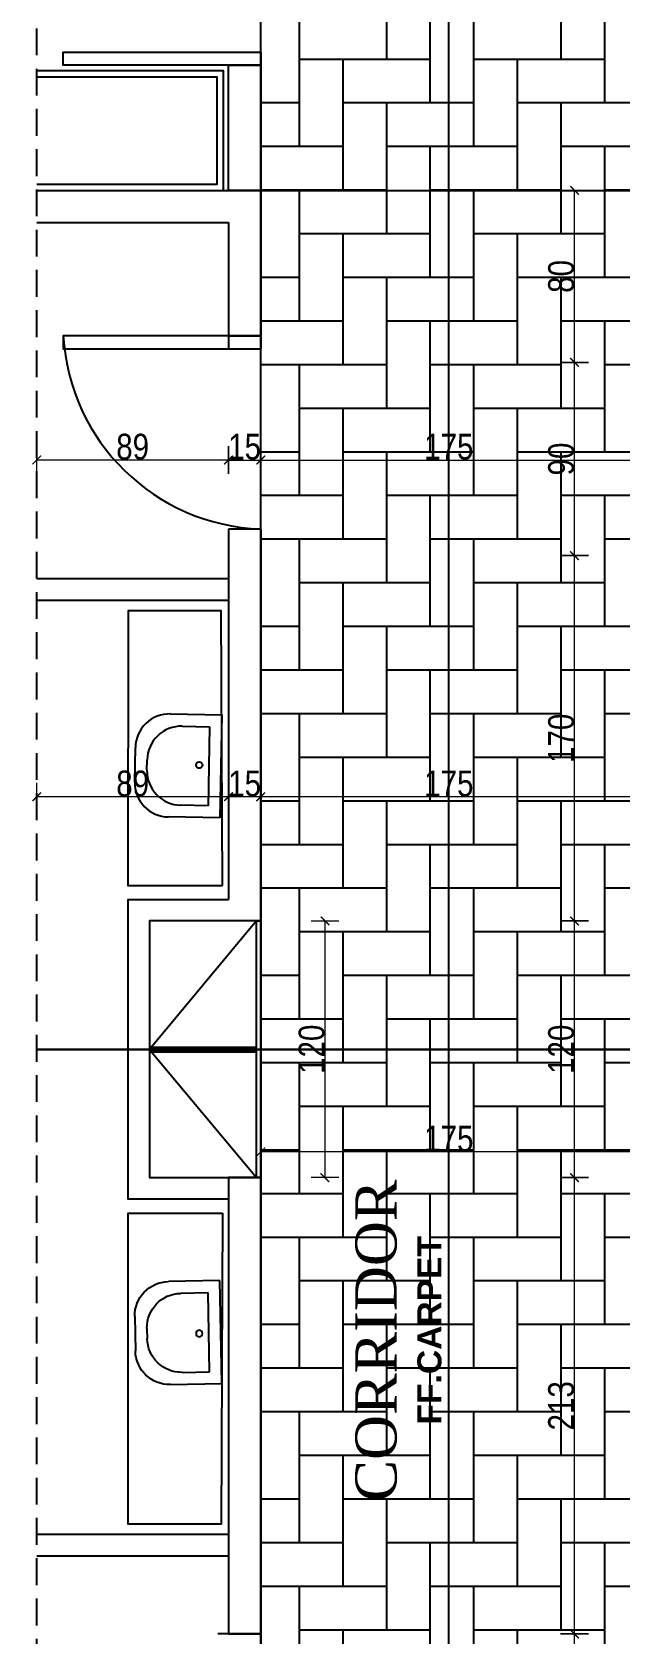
# Model space of a CAD drawing. Extents: x 250879 to 348495, y -51522 to -9360.
# Drawn here: x 284315 to 284589, y -17802 to -17056 of the extents above; entities that cross this region are included whole.
import ezdxf

# ---------------------------------------------------------------- set-up
doc = ezdxf.new("R2010")
doc.units = 0
doc.linetypes.add('DASHED2', pattern=[0.375, 0.25, -0.125])
doc.layers.get('DEFPOINTS').update_dxf_attribs({"color": 9, "linetype": 'CONTINUOUS'})
for name, color, linetype in [('AXIS', 1, 'CONTINUOUS'), ('FURNITURE', 4, 'CONTINUOUS'), ('HATCH', 8, 'CONTINUOUS'), ('TEXT', 3, 'CONTINUOUS'), ('WALL', 7, 'CONTINUOUS'), ('WALL1', 2, 'CONTINUOUS')]:
    doc.layers.add(name, color=color, linetype=linetype)
doc.layers.add('dimention', color=151, linetype='CONTINUOUS', lineweight=13)
doc.styles.add('style2', font='romantic.ttf', dxfattribs={"height": 50})
doc.styles.add('STYLE4', font='arialbd.ttf', dxfattribs={"height": 0.2})
doc.styles.add('yon', font='ARIALN.TTF')
doc.dimstyles.new('CM', dxfattribs={"dimscale": 0, "dimtxt": 12, "dimasz": 0.4, "dimexe": 50, "dimexo": 1000, "dimgap": 0.03, "dimtad": 1, "dimdec": 0, "dimzin": 0, "dimdsep": 46, "dimtxsty": 'yon', "dimblk": 'Ar thick3', "dimcen": 3, "dimdle": 8, "dimse1": 1, "dimse2": 1, "dimclrd": 8, "dimclre": 8, "dimclrt": 30, "dimadec": 0, "dimazin": 0, "dimtfac": 1, "dimtdec": 0, "dimtix": 1, "dimtmove": 1, "dimatfit": 3, "dimfxl": 50, "dimtolj": 1, "dimtzin": 0, "dimlwd": 9, "dimarcsym": 0})

# ---------------------------------------------------------------- blocks, each defined once
blk = doc.blocks.new('HWB')
at = {"layer": 'FURNITURE'}
for p, q in [((-0.6, 0), (0, 0)), ((-0.6, -0.3), (-0.6, 0)), ((0, 0), (0, -0.3)), ((-0.53, -0.07), (-0.07, -0.07)), ((-0.53, -0.23), (-0.53, -0.07)), ((-0.07, -0.07), (-0.07, -0.23)), ((-0.27, -0.43), (-0.33, -0.43)), ((-0.2, -0.5), (-0.4, -0.5))]:
    blk.add_line(p, q, dxfattribs=at)
blk.add_circle((-0.3057, -0.1263), 0.0188, dxfattribs=at)
for centre, start, end in [((-0.33, -0.23), 180, 270), ((-0.27, -0.23), 270, 0), ((-0.4, -0.3), 180, 270), ((-0.2, -0.3), 270, 0)]:
    blk.add_arc(centre, 0.2, start, end, dxfattribs=at)
blk = doc.blocks.new('Ar thick3')
at = {"layer": 'dimention'}
blk.add_line((0, 16.2), (0, -16.2), dxfattribs=at)
at = {"layer": 'dimention', "const_width": 1.5}
blk.add_lwpolyline([(-5, -5.1), (5, 4.9)], dxfattribs=at)
blk = doc.blocks.new('*D999')
at = {"layer": 'DEFPOINTS', "color": 0, "linetype": 'Continuous', "transparency": 16777216}
for p in [(284406.33, -17394.66), (284421.33, -17396.63), (284406.33, -17412.25)]:
    blk.add_point(p, dxfattribs=at)
at = {"layer": 'WALL', "color": 8, "linetype": 'Continuous', "lineweight": 9, "transparency": 16777216}
blk.add_line((284420.93, -17412.25), (284406.73, -17412.25), dxfattribs=at)
at = {"layer": 'WALL', "color": 8, "linetype": 'Continuous', "lineweight": 9, "transparency": 16777216, "xscale": 0.4, "yscale": 0.4, "zscale": 0.4, "rotation": 180}
blk.add_blockref('Ar thick3', (284406.33, -17412.25), dxfattribs=at)
at = {"layer": 'WALL', "color": 8, "linetype": 'Continuous', "lineweight": 9, "transparency": 16777216, "xscale": 0.4, "yscale": 0.4, "zscale": 0.4}
blk.add_blockref('Ar thick3', (284421.33, -17412.25), dxfattribs=at)
at = {"layer": 'WALL', "color": 30, "linetype": 'Continuous', "transparency": 16777216, "insert": (284413.83, -17406.1), "char_height": 12, "attachment_point": 5, "style": 'yon'}
blk.add_mtext('\\A1;15', dxfattribs=at)
blk = doc.blocks.new('*D1000')
at = {"layer": 'DEFPOINTS', "color": 0, "linetype": 'Continuous', "transparency": 16777216}
for p in [(284317.02, -17392.89), (284406.33, -17394.66), (284317.02, -17412.25)]:
    blk.add_point(p, dxfattribs=at)
at = {"layer": 'WALL', "color": 8, "linetype": 'Continuous', "lineweight": 9, "transparency": 16777216}
blk.add_line((284405.93, -17412.25), (284317.42, -17412.25), dxfattribs=at)
at = {"layer": 'WALL', "color": 8, "linetype": 'Continuous', "lineweight": 9, "transparency": 16777216, "xscale": 0.4, "yscale": 0.4, "zscale": 0.4, "rotation": 180}
blk.add_blockref('Ar thick3', (284317.02, -17412.25), dxfattribs=at)
at = {"layer": 'WALL', "color": 8, "linetype": 'Continuous', "lineweight": 9, "transparency": 16777216, "xscale": 0.4, "yscale": 0.4, "zscale": 0.4}
blk.add_blockref('Ar thick3', (284406.33, -17412.25), dxfattribs=at)
at = {"layer": 'WALL', "color": 30, "linetype": 'Continuous', "transparency": 16777216, "insert": (284361.68, -17406.1), "char_height": 12, "attachment_point": 5, "style": 'yon'}
blk.add_mtext('\\A1;89', dxfattribs=at)
blk = doc.blocks.new('*D991')
at = {"layer": 'DEFPOINTS', "color": 0, "linetype": 'Continuous', "transparency": 16777216}
for p in [(284421.33, -17412.25), (284421.33, -17412.25), (284596.6, -17412.25)]:
    blk.add_point(p, dxfattribs=at)
at = {"layer": 'WALL', "color": 8, "linetype": 'Continuous', "lineweight": 9, "transparency": 16777216}
blk.add_line((284596.2, -17412.25), (284421.73, -17412.25), dxfattribs=at)
at = {"layer": 'WALL', "color": 8, "linetype": 'Continuous', "lineweight": 9, "transparency": 16777216, "xscale": 0.4, "yscale": 0.4, "zscale": 0.4, "rotation": 180}
blk.add_blockref('Ar thick3', (284421.33, -17412.25), dxfattribs=at)
at = {"layer": 'WALL', "color": 8, "linetype": 'Continuous', "lineweight": 9, "transparency": 16777216, "xscale": 0.4, "yscale": 0.4, "zscale": 0.4}
blk.add_blockref('Ar thick3', (284596.6, -17412.25), dxfattribs=at)
at = {"layer": 'WALL', "color": 30, "linetype": 'Continuous', "transparency": 16777216, "insert": (284508.96, -17406.1), "char_height": 12, "attachment_point": 5, "style": 'yon'}
blk.add_mtext('\\A1;175', dxfattribs=at)
blk = doc.blocks.new('*D992')
at = {"layer": 'DEFPOINTS', "color": 0, "linetype": 'Continuous', "transparency": 16777216}
for p in [(284421.33, -17470.04), (284421.33, -17589.61), (284451.25, -17589.61)]:
    blk.add_point(p, dxfattribs=at)
at = {"layer": 'WALL', "color": 8, "linetype": 'Continuous', "lineweight": 9, "transparency": 16777216}
blk.add_line((284451.25, -17470.44), (284451.25, -17589.21), dxfattribs=at)
at = {"layer": 'WALL', "color": 8, "linetype": 'Continuous', "lineweight": 9, "transparency": 16777216, "xscale": 0.4, "yscale": 0.4, "zscale": 0.4}
for p, rotation in [((284451.25, -17470.04), 90), ((284451.25, -17589.61), 270)]:
    blk.add_blockref('Ar thick3', p, dxfattribs=dict(at, rotation=rotation))
at = {"layer": 'WALL', "color": 30, "linetype": 'Continuous', "transparency": 16777216, "insert": (284445.09, -17529.82), "char_height": 12, "attachment_point": 5, "rotation": 90, "style": 'yon'}
blk.add_mtext('\\A1;120', dxfattribs=at)
blk = doc.blocks.new('*D985')
at = {"layer": 'DEFPOINTS', "color": 0, "linetype": 'Continuous', "transparency": 16777216}
for p in [(284317.02, -17255.39), (284317.02, -17275.56), (284406.33, -17276.74)]:
    blk.add_point(p, dxfattribs=at)
at = {"layer": 'WALL', "color": 8, "linetype": 'Continuous', "lineweight": 9, "transparency": 16777216}
blk.add_line((284405.93, -17255.39), (284317.42, -17255.39), dxfattribs=at)
at = {"layer": 'WALL', "color": 8, "linetype": 'Continuous', "lineweight": 9, "transparency": 16777216, "xscale": 0.4, "yscale": 0.4, "zscale": 0.4, "rotation": 180}
blk.add_blockref('Ar thick3', (284317.02, -17255.39), dxfattribs=at)
at = {"layer": 'WALL', "color": 8, "linetype": 'Continuous', "lineweight": 9, "transparency": 16777216, "xscale": 0.4, "yscale": 0.4, "zscale": 0.4}
blk.add_blockref('Ar thick3', (284406.33, -17255.39), dxfattribs=at)
at = {"layer": 'WALL', "color": 30, "linetype": 'Continuous', "transparency": 16777216, "insert": (284361.68, -17249.24), "char_height": 12, "attachment_point": 5, "style": 'yon'}
blk.add_mtext('\\A1;89', dxfattribs=at)
blk = doc.blocks.new('*D1035')
at = {"layer": 'DEFPOINTS', "color": 0, "linetype": 'Continuous', "transparency": 16777216}
for p in [(284567.47, -17802.14), (284596.6, -17802.14), (284596.6, -17892.14)]:
    blk.add_point(p, dxfattribs=at)
at = {"layer": 'WALL', "color": 8, "linetype": 'Continuous', "lineweight": 9, "transparency": 16777216}
blk.add_line((284567.47, -17891.74), (284567.47, -17802.54), dxfattribs=at)
at = {"layer": 'WALL', "color": 8, "linetype": 'Continuous', "lineweight": 9, "transparency": 16777216, "xscale": 0.4, "yscale": 0.4, "zscale": 0.4}
for p, rotation in [((284567.47, -17802.14), 90), ((284567.47, -17892.14), 270)]:
    blk.add_blockref('Ar thick3', p, dxfattribs=dict(at, rotation=rotation))
at = {"layer": 'WALL', "color": 30, "linetype": 'Continuous', "transparency": 16777216, "insert": (284561.31, -17847.14), "char_height": 12, "attachment_point": 5, "rotation": 90, "style": 'yon'}
blk.add_mtext('\\A1;90', dxfattribs=at)
blk = doc.blocks.new('*D1036')
at = {"layer": 'DEFPOINTS', "color": 0, "linetype": 'Continuous', "transparency": 16777216}
for p in [(284567.47, -17589.61), (284596.6, -17589.61), (284596.6, -17802.14)]:
    blk.add_point(p, dxfattribs=at)
at = {"layer": 'WALL', "color": 8, "linetype": 'Continuous', "lineweight": 9, "transparency": 16777216}
blk.add_line((284567.47, -17801.74), (284567.47, -17590.01), dxfattribs=at)
at = {"layer": 'WALL', "color": 8, "linetype": 'Continuous', "lineweight": 9, "transparency": 16777216, "xscale": 0.4, "yscale": 0.4, "zscale": 0.4}
for p, rotation in [((284567.47, -17589.61), 90), ((284567.47, -17802.14), 270)]:
    blk.add_blockref('Ar thick3', p, dxfattribs=dict(at, rotation=rotation))
at = {"layer": 'WALL', "color": 30, "linetype": 'Continuous', "transparency": 16777216, "insert": (284561.31, -17695.88), "char_height": 12, "attachment_point": 5, "rotation": 90, "style": 'yon'}
blk.add_mtext('\\A1;213', dxfattribs=at)
blk = doc.blocks.new('*D1037')
at = {"layer": 'DEFPOINTS', "color": 0, "linetype": 'Continuous', "transparency": 16777216}
for p in [(284567.47, -17470.04), (284596.6, -17470.04), (284596.6, -17589.61)]:
    blk.add_point(p, dxfattribs=at)
at = {"layer": 'WALL', "color": 8, "linetype": 'Continuous', "lineweight": 9, "transparency": 16777216}
blk.add_line((284567.47, -17589.21), (284567.47, -17470.44), dxfattribs=at)
at = {"layer": 'WALL', "color": 8, "linetype": 'Continuous', "lineweight": 9, "transparency": 16777216, "xscale": 0.4, "yscale": 0.4, "zscale": 0.4}
for p, rotation in [((284567.47, -17470.04), 90), ((284567.47, -17589.61), 270)]:
    blk.add_blockref('Ar thick3', p, dxfattribs=dict(at, rotation=rotation))
at = {"layer": 'WALL', "color": 30, "linetype": 'Continuous', "transparency": 16777216, "insert": (284561.31, -17529.82), "char_height": 12, "attachment_point": 5, "rotation": 90, "style": 'yon'}
blk.add_mtext('\\A1;120', dxfattribs=at)
blk = doc.blocks.new('*D1038')
at = {"layer": 'DEFPOINTS', "color": 0, "linetype": 'Continuous', "transparency": 16777216}
for p in [(284567.47, -17299.93), (284596.6, -17299.93), (284596.6, -17470.04)]:
    blk.add_point(p, dxfattribs=at)
at = {"layer": 'WALL', "color": 8, "linetype": 'Continuous', "lineweight": 9, "transparency": 16777216}
blk.add_line((284567.47, -17469.64), (284567.47, -17300.33), dxfattribs=at)
at = {"layer": 'WALL', "color": 8, "linetype": 'Continuous', "lineweight": 9, "transparency": 16777216, "xscale": 0.4, "yscale": 0.4, "zscale": 0.4}
for p, rotation in [((284567.47, -17299.93), 90), ((284567.47, -17470.04), 270)]:
    blk.add_blockref('Ar thick3', p, dxfattribs=dict(at, rotation=rotation))
at = {"layer": 'WALL', "color": 30, "linetype": 'Continuous', "transparency": 16777216, "insert": (284561.31, -17384.98), "char_height": 12, "attachment_point": 5, "rotation": 90, "style": 'yon'}
blk.add_mtext('\\A1;170', dxfattribs=at)
blk = doc.blocks.new('*D1039')
at = {"layer": 'DEFPOINTS', "color": 0, "linetype": 'Continuous', "transparency": 16777216}
for p in [(284567.47, -17209.93), (284596.6, -17209.93), (284596.6, -17299.93)]:
    blk.add_point(p, dxfattribs=at)
at = {"layer": 'WALL', "color": 8, "linetype": 'Continuous', "lineweight": 9, "transparency": 16777216}
blk.add_line((284567.47, -17299.53), (284567.47, -17210.33), dxfattribs=at)
at = {"layer": 'WALL', "color": 8, "linetype": 'Continuous', "lineweight": 9, "transparency": 16777216, "xscale": 0.4, "yscale": 0.4, "zscale": 0.4}
for p, rotation in [((284567.47, -17209.93), 90), ((284567.47, -17299.93), 270)]:
    blk.add_blockref('Ar thick3', p, dxfattribs=dict(at, rotation=rotation))
at = {"layer": 'WALL', "color": 30, "linetype": 'Continuous', "transparency": 16777216, "insert": (284561.31, -17254.93), "char_height": 12, "attachment_point": 5, "rotation": 90, "style": 'yon'}
blk.add_mtext('\\A1;90', dxfattribs=at)
blk = doc.blocks.new('*D1040')
at = {"layer": 'DEFPOINTS', "color": 0, "linetype": 'Continuous', "transparency": 16777216}
for p in [(284567.47, -17129.82), (284568.71, -17129.82), (284596.6, -17209.93)]:
    blk.add_point(p, dxfattribs=at)
at = {"layer": 'WALL', "color": 8, "linetype": 'Continuous', "lineweight": 9, "transparency": 16777216}
blk.add_line((284567.47, -17209.53), (284567.47, -17130.22), dxfattribs=at)
at = {"layer": 'WALL', "color": 8, "linetype": 'Continuous', "lineweight": 9, "transparency": 16777216, "xscale": 0.4, "yscale": 0.4, "zscale": 0.4}
for p, rotation in [((284567.47, -17129.82), 90), ((284567.47, -17209.93), 270)]:
    blk.add_blockref('Ar thick3', p, dxfattribs=dict(at, rotation=rotation))
at = {"layer": 'WALL', "color": 30, "linetype": 'Continuous', "transparency": 16777216, "insert": (284561.31, -17169.88), "char_height": 12, "attachment_point": 5, "rotation": 90, "style": 'yon'}
blk.add_mtext('\\A1;80', dxfattribs=at)
blk = doc.blocks.new('*D1069')
at = {"layer": 'DEFPOINTS', "color": 0, "linetype": 'Continuous', "transparency": 16777216}
for p in [(284421.33, -17577.66), (284421.33, -17577.66), (284596.6, -17577.66)]:
    blk.add_point(p, dxfattribs=at)
at = {"layer": 'WALL', "color": 8, "linetype": 'Continuous', "lineweight": 9, "transparency": 16777216}
blk.add_line((284596.2, -17577.66), (284421.73, -17577.66), dxfattribs=at)
at = {"layer": 'WALL', "color": 8, "linetype": 'Continuous', "lineweight": 9, "transparency": 16777216, "xscale": 0.4, "yscale": 0.4, "zscale": 0.4, "rotation": 180}
blk.add_blockref('Ar thick3', (284421.33, -17577.66), dxfattribs=at)
at = {"layer": 'WALL', "color": 8, "linetype": 'Continuous', "lineweight": 9, "transparency": 16777216, "xscale": 0.4, "yscale": 0.4, "zscale": 0.4}
blk.add_blockref('Ar thick3', (284596.6, -17577.66), dxfattribs=at)
at = {"layer": 'WALL', "color": 30, "linetype": 'Continuous', "transparency": 16777216, "insert": (284508.96, -17571.51), "char_height": 12, "attachment_point": 5, "style": 'yon'}
blk.add_mtext('\\A1;175', dxfattribs=at)
blk = doc.blocks.new('*D1087')
at = {"layer": 'DEFPOINTS', "color": 0, "linetype": 'Continuous', "transparency": 16777216}
for p in [(284406.33, -17255.43), (284421.33, -17255.39), (284421.33, -17287.54)]:
    blk.add_point(p, dxfattribs=at)
at = {"layer": 'WALL', "color": 8, "linetype": 'Continuous', "lineweight": 9, "transparency": 16777216}
blk.add_line((284406.73, -17255.39), (284420.93, -17255.39), dxfattribs=at)
at = {"layer": 'WALL', "color": 8, "linetype": 'Continuous', "lineweight": 9, "transparency": 16777216, "xscale": 0.4, "yscale": 0.4, "zscale": 0.4, "rotation": 180}
blk.add_blockref('Ar thick3', (284406.33, -17255.39), dxfattribs=at)
at = {"layer": 'WALL', "color": 8, "linetype": 'Continuous', "lineweight": 9, "transparency": 16777216, "xscale": 0.4, "yscale": 0.4, "zscale": 0.4}
blk.add_blockref('Ar thick3', (284421.33, -17255.39), dxfattribs=at)
at = {"layer": 'WALL', "color": 30, "linetype": 'Continuous', "transparency": 16777216, "insert": (284413.83, -17249.24), "char_height": 12, "attachment_point": 5, "style": 'yon'}
blk.add_mtext('\\A1;15', dxfattribs=at)
blk = doc.blocks.new('*D1088')
at = {"layer": 'DEFPOINTS', "color": 0, "linetype": 'Continuous', "transparency": 16777216}
for p in [(284596.6, -17255.39), (284421.33, -17287.54), (284596.6, -17314.61)]:
    blk.add_point(p, dxfattribs=at)
at = {"layer": 'WALL', "color": 8, "linetype": 'Continuous', "lineweight": 9, "transparency": 16777216}
blk.add_line((284421.73, -17255.39), (284596.2, -17255.39), dxfattribs=at)
at = {"layer": 'WALL', "color": 8, "linetype": 'Continuous', "lineweight": 9, "transparency": 16777216, "xscale": 0.4, "yscale": 0.4, "zscale": 0.4, "rotation": 180}
blk.add_blockref('Ar thick3', (284421.33, -17255.39), dxfattribs=at)
at = {"layer": 'WALL', "color": 8, "linetype": 'Continuous', "lineweight": 9, "transparency": 16777216, "xscale": 0.4, "yscale": 0.4, "zscale": 0.4}
blk.add_blockref('Ar thick3', (284596.6, -17255.39), dxfattribs=at)
at = {"layer": 'WALL', "color": 30, "linetype": 'Continuous', "transparency": 16777216, "insert": (284508.96, -17249.24), "char_height": 12, "attachment_point": 5, "style": 'yon'}
blk.add_mtext('\\A1;175', dxfattribs=at)

msp = doc.modelspace()

# ---------------------------------------------------------------- hatches: boundary and pattern name
at = {"layer": 'HATCH', "linetype": 'ByBlock', "ltscale": 3}
h = msp.add_hatch(dxfattribs=at)
h.set_pattern_fill('AR-HBONE', color=256, scale=0.2, angle=45, style=0)
h.paths.add_polyline_path([(284421.32787, -17003.1407), (284596.60055, -17003.1407), (284596.60055, -18056.21642), (284421.32787, -18056.21642)])

# ---------------------------------------------------------------- linework, layer by layer
at = {"layer": 'AXIS'}
for p, q in [((284508.96421, -18341.87513), (284508.96421, -17003.1407)), ((284317.02343, -17129.82389), (284859.12367, -17129.82389)), ((284317.02343, -17129.82389), (285635.13818, -17129.82389)), ((284317.02343, -17529.98848), (285635.13818, -17529.98848)), ((285629.17039, -17529.98848), (284317.02343, -17529.98848)), ((284317.02343, -17529.98848), (285635.13818, -17529.98848))]:
    msp.add_line(p, q, dxfattribs=at)
at = {"layer": 'AXIS', "linetype": 'DASHED2', "ltscale": 50}
msp.add_lwpolyline([(285616.91296, -18341.87513), (284317.02343, -18341.87513), (284317.02343, -17003.1407), (285616.91296, -17003.1407)], close=True, dxfattribs=at)
at = {"layer": 'AXIS'}
msp.add_lwpolyline([(284421.32787, -17003.1407), (284596.60055, -17003.1407), (284596.60055, -18056.21642), (284421.32787, -18056.21642)], close=True, dxfattribs=at)
at = {"layer": 'FURNITURE'}
for p, q in [((284421.32787, -17071.44556), (284329.36452, -17071.44556)), ((284421.32787, -17197.54186), (284329.36452, -17197.54186)), ((284421.32787, -17287.54186), (284406.32787, -17287.54186)), ((284421.32787, -17287.54186), (284406.32787, -17287.54186)), ((284421.32787, -17287.54186), (284406.32787, -17287.54186)), ((284421.32787, -17287.54186), (284406.32787, -17287.54186)), ((284421.32787, -17802.14199), (284401.32787, -17802.14199)), ((284421.32787, -17802.14199), (284401.32787, -17802.14199)), ((284421.32787, -17802.14199), (284401.32787, -17802.14199)), ((284421.32787, -17802.14199), (284401.32787, -17802.14199))]:
    msp.add_line(p, q, dxfattribs=at)
at = {"layer": 'FURNITURE', "linetype": 'Continuous'}
for p, q in [((284419.32787, -17470.0354), (284369.50175, -17529.98848)), ((284369.50175, -17529.98848), (284419.32787, -17589.61238))]:
    msp.add_line(p, q, dxfattribs=at)
at = {"layer": 'FURNITURE', "flags": 128}
for points in [[(284421.32787, -17071.44556), (284329.36452, -17071.44556), (284329.36452, -17065.44556), (284421.32787, -17065.44556), (284421.32787, -17071.44556)], [(284421.32787, -17197.54186), (284329.36452, -17197.54186), (284329.36452, -17203.54186), (284421.32787, -17203.54186), (284421.32787, -17197.54186)]]:
    msp.add_lwpolyline(points, dxfattribs=at)
at = {"layer": 'FURNITURE'}
for points in [[(284317.02343, -17073.99425), (284403.87005, -17073.99425), (284403.87005, -17129.99425), (284317.02343, -17129.99425)], [(284317.02343, -17076.99425), (284400.87005, -17076.99425), (284400.87005, -17126.99425), (284317.02343, -17126.99425)], [(284421.32787, -17470.0354), (284421.32787, -17589.61238), (284419.32787, -17589.61238), (284419.32787, -17470.0354), (284421.32787, -17470.0354)]]:
    msp.add_lwpolyline(points, dxfattribs=at)
at = {"layer": 'FURNITURE', "linetype": 'Continuous'}
msp.add_lwpolyline([(284403.50767, -17453.5354), (284402.86003, -17325.66667), (284359.65717, -17325.66667), (284359.50175, -17453.5354)], close=True, dxfattribs=at)
at = {"layer": 'FURNITURE'}
msp.add_lwpolyline([(284403.50767, -17606.11238), (284402.86003, -17750.98112), (284359.65717, -17750.98112), (284359.52982, -17606.11238)], close=True, dxfattribs=at)
msp.add_arc((284424.80874, -17192.00029), 95.60496, 183.32290933, 267.91346445, dxfattribs=at)
at = {"layer": 'HATCH', "linetype": 'ByBlock', "ltscale": 3}
for p, q in [((284421.32787, -17144.82389), (284421.32787, -17003.1407)), ((284421.32787, -18130.0542), (284421.32787, -17792.14199))]:
    msp.add_line(p, q, dxfattribs=at)
at = {"layer": 'WALL', "ltscale": 3}
for p, q in [((284421.32787, -17129.82389), (284421.32787, -17053.86779)), ((284406.32787, -17129.82389), (284406.32787, -17071.44556)), ((284406.32787, -17071.44556), (284421.32787, -17071.44556)), ((284317.02343, -17129.82389), (284421.32787, -17129.82389)), ((284421.32787, -17129.82389), (284421.32787, -17203.54186)), ((284421.32787, -17129.82389), (284421.32787, -17203.54186)), ((284317.02343, -17144.82389), (284406.32787, -17144.82389)), ((284406.32787, -17144.82389), (284406.32787, -17203.54186)), ((284406.32787, -17144.82389), (284406.32787, -17203.54186)), ((284406.32787, -17197.54186), (284421.32787, -17197.54186)), ((284406.32787, -17287.54186), (284406.32787, -17460.0354)), ((284406.32787, -17287.54186), (284406.32787, -17460.0354)), ((284406.32787, -17310.78), (284317.02343, -17310.78)), ((284406.32787, -17310.78), (284406.32787, -17460.0354)), ((284421.32787, -17310.78), (284421.32787, -17529.82389)), ((284421.32787, -17310.78), (284421.32787, -17802.14199)), ((284406.32787, -17320.78), (284317.02343, -17320.78)), ((284406.32787, -17320.78), (284406.32787, -17460.0354)), ((284421.32787, -17323.81607), (284421.32787, -18092.49063)), ((284421.32787, -17323.81607), (284421.32787, -18092.49063)), ((284421.32787, -17802.14199), (284421.32787, -17529.82389)), ((284421.32787, -17802.14199), (284421.32787, -17529.82389)), ((284406.32787, -17599.62363), (284406.32787, -17802.14199)), ((284406.32787, -17599.62363), (284406.32787, -17802.14199)), ((284406.32787, -17599.62363), (284406.32787, -17802.14199)), ((284406.32787, -17755.86779), (284317.02343, -17755.86779)), ((284406.32787, -17765.86779), (284317.02343, -17765.86779))]:
    msp.add_line(p, q, dxfattribs=at)
at = {"layer": 'WALL', "linetype": 'Continuous', "ltscale": 3}
for p, q in [((284421.32787, -17129.82389), (284421.32787, -17144.82389)), ((284421.32787, -17129.82389), (284421.32787, -17203.54186)), ((284406.32787, -17144.82389), (284406.32787, -17203.54186)), ((284406.32787, -17287.54186), (284406.32787, -17346.23061)), ((284421.32787, -17287.54186), (284421.32787, -17346.23061))]:
    msp.add_line(p, q, dxfattribs=at)
at = {"layer": 'WALL', "linetype": 'Continuous'}
for p, q in [((284421.32787, -17287.54186), (284406.32787, -17287.54186)), ((284421.32787, -17287.54186), (284406.32787, -17287.54186)), ((284421.32787, -17287.54186), (284406.32787, -17287.54186)), ((284421.32787, -17287.54186), (284406.32787, -17287.54186)), ((284421.32787, -17802.14199), (284401.32787, -17802.14199)), ((284421.32787, -17802.14199), (284401.32787, -17802.14199)), ((284421.32787, -17802.14199), (284401.32787, -17802.14199)), ((284421.32787, -17802.14199), (284401.32787, -17802.14199))]:
    msp.add_line(p, q, dxfattribs=at)
for points in [[(284406.32787, -17071.44556), (284421.32787, -17071.44556), (284421.32787, -17129.82389), (284406.32787, -17129.82389)], [(284421.32787, -17589.61238), (284406.32787, -17589.61238), (284406.32787, -17802.14199), (284421.32787, -17802.14199)]]:
    msp.add_lwpolyline(points, close=True, dxfattribs=at)
at = {"layer": 'WALL', "ltscale": 3}
for points in [[(284406.32787, -17599.62363), (284359.52986, -17599.65871), (284359.52986, -17460.0354), (284406.32787, -17460.0354)], [(284421.32787, -17460.0354), (284421.32787, -17470.0354), (284369.50175, -17470.0354), (284369.50175, -17589.61238), (284421.32787, -17589.61238), (284421.33536, -17599.61238)]]:
    msp.add_lwpolyline(points, dxfattribs=at)
at = {"layer": 'WALL', "linetype": 'Continuous', "const_width": 3}
msp.add_lwpolyline([(284369.50175, -17529.98848), (284419.32787, -17529.98848)], dxfattribs=at)
at = {"layer": 'WALL1', "linetype": 'ByBlock', "ltscale": 3}
msp.add_line((284411.32787, -17589.61238), (284421.32787, -17589.61238), dxfattribs=at)

# ---------------------------------------------------------------- block references
at = {"layer": 'FURNITURE'}
for p, xscale, yscale, zscale, rotation in [((284402.32264, -17422.10098), 79.99999999998091, 79.99999999998091, 79.99999999998091, 268.8797346422357), ((284402.32264, -17637.5468), -79.99999999998091, 80, 80, 271.1202653577642)]:
    msp.add_blockref('HWB', p, dxfattribs=dict(at, xscale=xscale, yscale=yscale, zscale=zscale, rotation=rotation))

# ---------------------------------------------------------------- texts
at = {"layer": 'TEXT', "rotation": 90}
for s, insert, char_height, width, attachment_point, style in [('CORRIDOR', (284465.40157, -17740.43687), 19.208, 319.00267, 1, 'style2'), ('FF.CARPET', (284505.67314, -17704.58901), 11.2, 121.2382784, 7, 'STYLE4')]:
    msp.add_mtext(s, dxfattribs=dict(at, insert=insert, char_height=char_height, width=width, attachment_point=attachment_point, style=style))

# ---------------------------------------------------------------- dimensions: what is measured, and where the dimension line sits
at = {"layer": 'WALL', "linetype": 'Continuous'}
for base, p1, p2, angle, picture, middle in [((284567.46912, -17129.82389), (284596.60055, -17209.92693), (284568.71317, -17129.82389), 90, '*D1040', (284561.31225, -17169.87541)), ((284567.46912, -17209.92693), (284596.60055, -17299.92693), (284596.60055, -17209.92693), 90, '*D1039', (284561.31225, -17254.92693)), ((284567.46912, -17299.92693), (284596.60055, -17470.0354), (284596.60055, -17299.92693), 90, '*D1038', (284561.31225, -17384.98116)), ((284317.02343, -17412.25347), (284406.32787, -17394.6577), (284317.02343, -17392.89207), 180, '*D1000', (284361.67565, -17406.09659)), ((284406.32787, -17412.25347), (284421.32787, -17396.62779), (284406.32787, -17394.6577), 180, '*D999', (284413.82787, -17406.09659)), ((284451.24911, -17589.61238), (284421.32787, -17470.0354), (284421.32787, -17589.61238), 90, '*D992', (284445.09224, -17529.82389)), ((284567.46912, -17470.0354), (284596.60055, -17589.61238), (284596.60055, -17470.0354), 90, '*D1037', (284561.31225, -17529.82389)), ((284567.46912, -17589.61238), (284596.60055, -17802.14199), (284596.60055, -17589.61238), 90, '*D1036', (284561.31225, -17695.87719)), ((284567.46912, -17802.14199), (284596.60055, -17892.14199), (284596.60055, -17802.14199), 90, '*D1035', (284561.31225, -17847.14199))]:
    dim = msp.add_linear_dim(base=base, p1=p1, p2=p2, angle=angle, dimstyle='CM', override={"dimscale": 1}, dxfattribs=at)
    dim.commit()
    dim.dimension.update_dxf_attribs({"geometry": picture, "text_midpoint": middle})
for base, p1, p2, picture, middle in [((284317.02343, -17255.39401), (284406.32787, -17276.74235), (284317.02343, -17275.55719), '*D985', (284361.67565, -17249.23714)), ((284421.32787, -17255.39401), (284406.32787, -17255.43373), (284421.32787, -17287.54186), '*D1087', (284413.82787, -17249.23714)), ((284596.60055, -17255.39401), (284421.32787, -17287.54186), (284596.60055, -17314.60726), '*D1088', (284508.96421, -17249.23714)), ((284421.32787, -17412.25347), (284596.60055, -17412.25347), (284421.32787, -17412.25347), '*D991', (284508.96421, -17406.09659)), ((284421.32787, -17577.66245), (284596.60055, -17577.66245), (284421.32787, -17577.66245), '*D1069', (284508.96421, -17571.50557))]:
    dim = msp.add_linear_dim(base=base, p1=p1, p2=p2, dimstyle='CM', override={"dimscale": 1}, dxfattribs=at)
    dim.commit()
    dim.dimension.update_dxf_attribs({"geometry": picture, "text_midpoint": middle})

doc.saveas('drawing.dxf')
